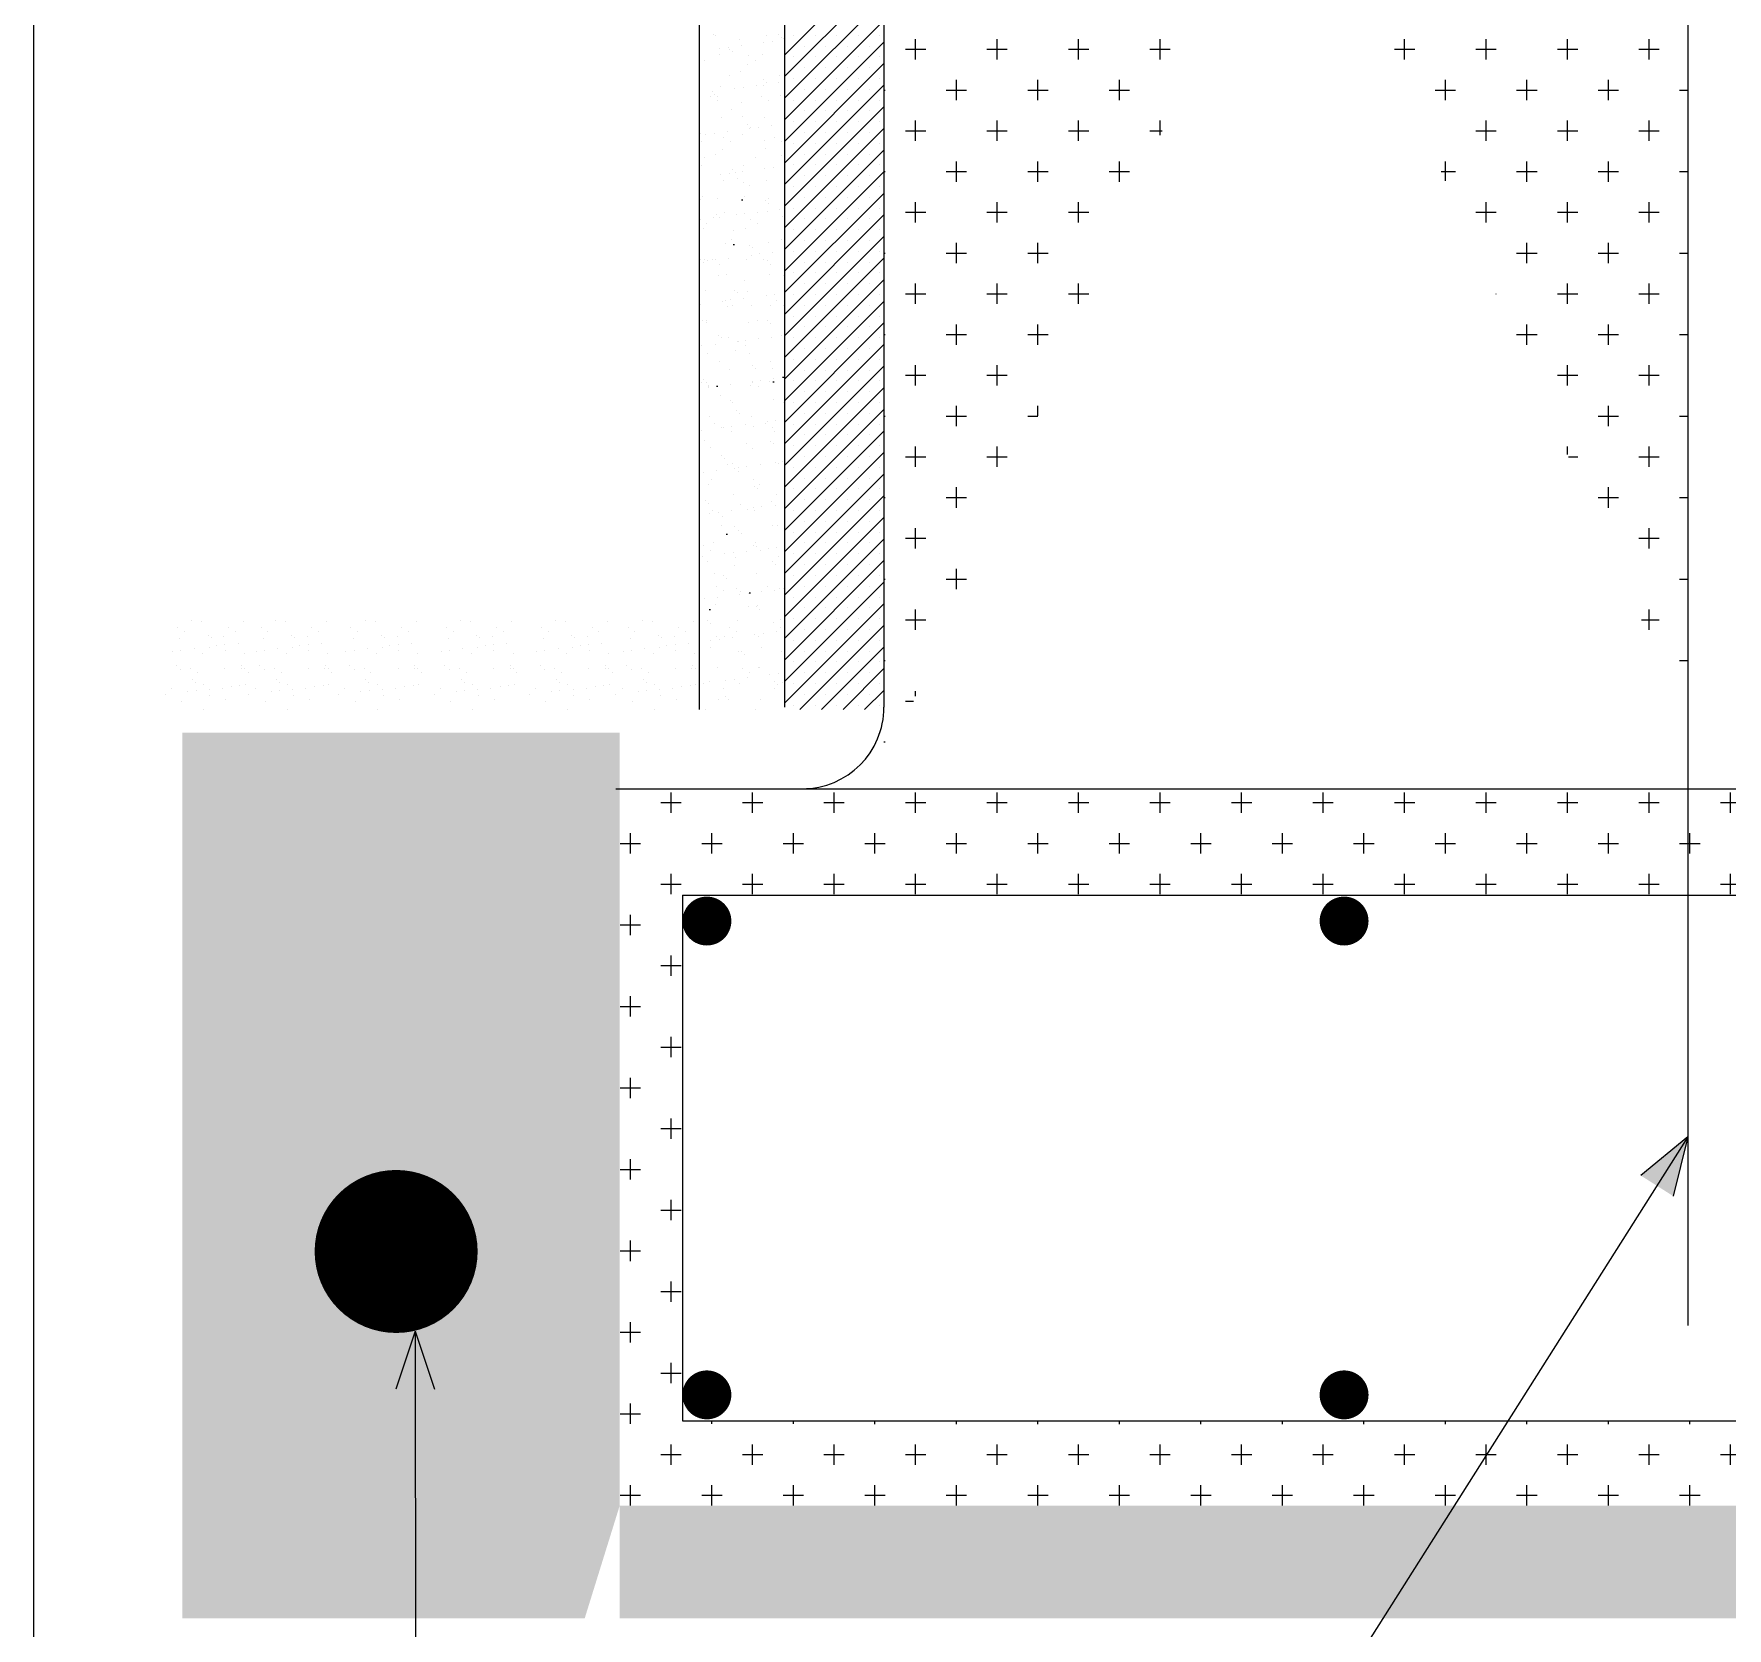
# Model space of a CAD drawing. Header units: millimetres. Extents: x 635 to 12891, y 1434 to 3689.
# Drawn here: x 635.1 to 804.4, y 2298.1 to 2457.5 of the extents above; entities that cross this region are included whole.
import ezdxf

# ---------------------------------------------------------------- set-up
doc = ezdxf.new("R2010")
doc.units = ezdxf.units.MM
doc.linetypes.add('DASHED', pattern=[19.05, 12.7, -6.35])
doc.linetypes.add('SOLID_LINE', pattern=[0])
for name, color, linetype in [('AHAT', 3, 'Continuous'), ('KIRMIM', 1, 'Continuous'), ('MIMARI', 2, 'SOLID_LINE'), ('YAZI', 7, 'Continuous')]:
    doc.layers.add(name, color=color, linetype=linetype)

msp = doc.modelspace()

# ---------------------------------------------------------------- hatches: boundary and pattern name
at = {"layer": 'AHAT', "linetype": 'Continuous'}
h = msp.add_hatch(dxfattribs=at)
h.set_pattern_fill('AR-SAND,_I', color=256, scale=8.148699, style=2)
h.set_pattern_definition([(37.5, (-5772.281, -202.54), (-0.513314, 15.701106), [0, -12.386022, 0, -13.852788, 0, -13.241635]), (7.5, (-5772.281, -202.54), (14.42138, 22.99682), [0, -6.681933, 0, -11.163717, 0, -4.278067]), (327.5, (-5782.304, -202.54), (25.376204, 0.046114), [0, -4.07435, 0, -14.667658, 0, -19.149442]), (317.5, (-5782.304, -202.54), (24.49602, 7.151914), [0, -2.037175, 0, -9.615464, 0, -11.000743])])
edge = h.paths.add_edge_path()
edge.add_line((701.62, 2389.91), (710.15, 2389.91))
edge.add_line((693.27, 2399.66), (693.27, 2389.91))
edge.add_line((693.27, 2399.66), (701.62, 2399.66))
edge.add_line((701.62, 2574.56), (710.15, 2574.56))
edge.add_line((693.27, 2389.91), (701.62, 2389.91))
edge.add_line((701.62, 2574.56), (701.62, 2389.91))
edge.add_line((710.15, 2574.56), (710.15, 2390.14))
at = {"layer": 'KIRMIM', "linetype": 'Continuous'}
h = msp.add_hatch(dxfattribs=at)
h.set_pattern_fill('CROSS,_I', color=256, scale=16.297397, style=2)
h.set_pattern_definition([(0, (-5772.2812, -208.697), (4.0743493, 4.0743493), [2.0371747, -6.111524]), (90, (-5771.2627, -209.7157), (-4.0743493, 4.0743493), [2.0371747, -6.111524])])
edge = h.paths.add_edge_path()
edge.add_line((800.46, 2568.4), (800.46, 2388.52))
edge.add_line((720.09, 2568.4), (720.09, 2383.98))
h = msp.add_hatch(dxfattribs=at)
h.set_pattern_fill('AR-CONC,_I', color=256, scale=1.62974, style=2)
h.set_pattern_definition([(50, (-5772.281, -227.201), (11.689474, -1.022696), [1.222305, -13.445353]), (355, (-5772.281, -227.201), (-2.261286, 12.258774), [0.977844, -10.756282]), (100.4514, (-5771.307, -227.286), (9.428197, 11.23607), [1.0388, -11.426792]), (46.1842, (-5772.281, -223.942), (17.39325, -2.69753), [1.833457, -20.16803]), (96.6356, (-5770.832, -224.166), (15.23257, 15.875586), [1.5582, -17.140185]), (351.1842, (-5772.281, -223.942), (15.232557, 15.8756), [1.466766, -16.134423]), (21, (-5770.6515, -224.756), (9.728031, -6.56164), [1.222305, -13.445353]), (326, (-5770.652, -224.756), (3.965407, 11.818058), [0.977844, -10.756282]), (71.4514, (-5769.841, -225.303), (13.693442, 5.256408), [1.0388, -11.426792]), (37.5, (-5772.2812, -227.201), (0.198174, 5.4253034), [0, -10.625903, 0, -10.919256, 0, -10.7970257]), (7.5, (-5772.281, -227.201), (4.2873488, 6.4278844), [0, -6.225606, 0, -10.381442, 0, -4.115093]), (327.5, (-5775.9156, -227.201), (8.6999163, -0.3675857), [0, -4.074349, 0, -12.71197, 0, -16.867806]), (317.5, (-5777.545, -227.201), (9.504417, 1.631451), [0, -5.296654, 0, -8.442052, 0, -11.978587])])
edge = h.paths.add_edge_path()
edge.add_line((693.67, 2299.04), (649.95, 2299.04))
edge.add_line((649.95, 2299.04), (649.95, 2387.6))
edge.add_line((649.95, 2387.6), (693.67, 2387.6))
edge.add_line((693.67, 2387.6), (693.67, 2310.31))
edge.add_line((690.17, 2299.04), (971.79, 2299.04))
edge.add_line((971.79, 2299.04), (971.79, 2310.31))
edge.add_line((971.79, 2310.31), (693.67, 2310.31))
h = msp.add_hatch(dxfattribs=at)
h.set_pattern_fill('CROSS,_I', color=256, scale=16.297397, style=2)
h.set_pattern_definition([(0, (-5772.2812, -202.54), (4.0743493, 4.0743493), [2.0371747, -6.111524]), (90, (-5771.2627, -203.5586), (-4.0743493, 4.0743493), [2.0371747, -6.111524])])
h.paths.add_polyline_path([(693.27, 2381.99), (972.43, 2381.99), (972.43, 2310.2), (693.27, 2310.2)])
edge = h.paths.add_edge_path()
edge.add_line((699.96, 2371.36), (972.91, 2371.36))
edge.add_line((699.96, 2371.36), (699.96, 2318.78))
edge.add_line((699.96, 2318.78), (972.91, 2318.78))
at = {"layer": 'MIMARI', "linetype": 'Continuous'}
for points in [[(799, 2341.26), (795.75, 2343.32), (800.46, 2347.17)], [(675.15, 2321.96), (671.3, 2321.96), (673.22, 2327.74)]]:
    msp.add_hatch(color=256, dxfattribs=at).paths.add_polyline_path(points)

# ---------------------------------------------------------------- linework, layer by layer
at = {"layer": 'AHAT', "linetype": 'Continuous'}
for p, q in [((800.46, 2527.11), (800.46, 2328.31)), ((699.96, 2371.36), (699.96, 2318.78)), ((699.96, 2371.36), (972.91, 2371.36)), ((699.96, 2318.78), (972.91, 2318.78))]:
    msp.add_line(p, q, dxfattribs=at)
for points, const_width in [([(701.16, 2368.76, 1), (703.61, 2368.76, 1)], 2.44), ([(764.87, 2368.76, 1), (767.32, 2368.76, 1)], 2.44), ([(667.24, 2335.72, 1), (675.39, 2335.72, 1)], 8.15), ([(701.16, 2321.38, -1), (703.61, 2321.38, -1)], 2.44), ([(764.87, 2321.38, -1), (767.32, 2321.38, -1)], 2.44)]:
    msp.add_lwpolyline(points, format="xyb", close=True, dxfattribs=dict(at, const_width=const_width))
at = {"layer": 'KIRMIM', "linetype": 'DASHED', "ltscale": 100}
for p, q in [((701.62, 2565.93), (701.62, 2389.91)), ((710.15, 2565.93), (710.15, 2390.14))]:
    msp.add_line(p, q, dxfattribs=at)
at = {"layer": 'MIMARI', "linetype": 'DASHED', "ltscale": 100}
for p, q in [((720.09, 2565.93), (720.09, 2390.14)), ((693.27, 2381.99), (972.43, 2381.99))]:
    msp.add_line(p, q, dxfattribs=at)
at = {"layer": 'MIMARI', "linetype": 'Continuous'}
for p, q in [((800.46, 2565.93), (800.46, 2394.67)), ((710.15, 2455.36), (720.09, 2465.3)), ((710.15, 2453.2), (720.09, 2463.14)), ((710.15, 2451.04), (720.09, 2460.98)), ((710.15, 2448.88), (720.09, 2458.82)), ((703.07, 2457.43), (703.07, 2457.43)), ((703.29, 2457.36), (703.29, 2457.36)), ((705.6, 2456.87), (705.6, 2456.87)), ((708.06, 2456.62), (708.06, 2456.62)), ((708.37, 2457.36), (708.37, 2457.36)), ((708.91, 2456.73), (708.91, 2456.73)), ((709.59, 2457.37), (709.59, 2457.37)), ((709.89, 2457.1), (709.89, 2457.1)), ((710, 2457.03), (710, 2457.03)), ((710.15, 2446.72), (720.09, 2456.66)), ((711.05, 2457.34), (711.05, 2457.34)), ((713.21, 2457.34), (713.21, 2457.34)), ((715.37, 2457.34), (715.37, 2457.34)), ((717.53, 2457.34), (717.53, 2457.34)), ((719.69, 2457.34), (719.69, 2457.34)), ((703.64, 2455.37), (703.64, 2455.37)), ((703.67, 2456.04), (703.67, 2456.04)), ((704.52, 2456.15), (704.52, 2456.15)), ((704.69, 2455.94), (704.69, 2455.94)), ((704.99, 2455.67), (704.99, 2455.67)), ((705.85, 2456.33), (705.85, 2456.33)), ((706.52, 2455.3), (706.52, 2455.3)), ((707.9, 2455.42), (707.9, 2455.42)), ((711.05, 2455.18), (711.05, 2455.18)), ((712.13, 2456.26), (712.13, 2456.26)), ((713.21, 2455.18), (713.21, 2455.18)), ((714.29, 2456.26), (714.29, 2456.26)), ((715.37, 2455.18), (715.37, 2455.18)), ((716.45, 2456.26), (716.45, 2456.26)), ((717.53, 2455.18), (717.53, 2455.18)), ((718.61, 2456.26), (718.61, 2456.26)), ((719.69, 2455.18), (719.69, 2455.18)), ((702.14, 2454.85), (702.14, 2454.85)), ((704.61, 2453.27), (704.61, 2453.27)), ((705.7, 2453.73), (705.7, 2453.73)), ((706.41, 2454.37), (706.41, 2454.37)), ((707.21, 2454.86), (707.21, 2454.86)), ((709.69, 2453.28), (709.69, 2453.28)), ((710.11, 2453.89), (710.11, 2453.89)), ((710.15, 2444.56), (720.09, 2454.5)), ((712.13, 2454.1), (712.13, 2454.1)), ((714.29, 2454.1), (714.29, 2454.1)), ((716.45, 2454.1), (716.45, 2454.1)), ((718.61, 2454.1), (718.61, 2454.1)), ((701.64, 2451.55), (701.64, 2451.55)), ((702.96, 2451.73), (702.96, 2451.73)), ((703.74, 2452.23), (703.74, 2452.23)), ((705.18, 2452.02), (705.18, 2452.02)), ((706.02, 2452.13), (706.02, 2452.13)), ((707.35, 2452.31), (707.35, 2452.31)), ((708, 2452.28), (708, 2452.28)), ((708.03, 2452.88), (708.03, 2452.88)), ((708.33, 2452.61), (708.33, 2452.61)), ((709.56, 2452.6), (709.56, 2452.6)), ((710.15, 2442.4), (720.09, 2452.34)), ((711.05, 2453.02), (711.05, 2453.02)), ((712.13, 2451.94), (712.13, 2451.94)), ((713.21, 2453.02), (713.21, 2453.02)), ((714.29, 2451.94), (714.29, 2451.94)), ((715.37, 2453.02), (715.37, 2453.02)), ((716.45, 2451.94), (716.45, 2451.94)), ((717.53, 2453.02), (717.53, 2453.02)), ((718.61, 2451.94), (718.61, 2451.94)), ((719.69, 2453.02), (719.69, 2453.02)), ((701.64, 2450.61), (701.64, 2450.61)), ((702.76, 2451.21), (702.76, 2451.21)), ((703.13, 2451.45), (703.13, 2451.45)), ((703.43, 2451.18), (703.43, 2451.18)), ((703.45, 2450.77), (703.45, 2450.77)), ((704.85, 2449.88), (704.85, 2449.88)), ((705.81, 2450.59), (705.81, 2450.59)), ((707.84, 2451.22), (707.84, 2451.22)), ((708.53, 2450.78), (708.53, 2450.78)), ((709.75, 2451.31), (709.75, 2451.31)), ((710.15, 2440.24), (720.09, 2450.17)), ((711.05, 2450.86), (711.05, 2450.86)), ((713.21, 2450.86), (713.21, 2450.86)), ((715.37, 2450.86), (715.37, 2450.86)), ((717.53, 2450.86), (717.53, 2450.86)), ((719.69, 2450.86), (719.69, 2450.86)), ((703.84, 2449.09), (703.84, 2449.09)), ((705.93, 2449.19), (705.93, 2449.19)), ((706.47, 2448.39), (706.47, 2448.39)), ((706.77, 2448.12), (706.77, 2448.12)), ((708.11, 2449.14), (708.11, 2449.14)), ((708.85, 2448.28), (708.85, 2448.28)), ((711.05, 2448.7), (711.05, 2448.7)), ((712.13, 2449.78), (712.13, 2449.78)), ((713.21, 2448.7), (713.21, 2448.7)), ((714.29, 2449.78), (714.29, 2449.78)), ((715.37, 2448.7), (715.37, 2448.7)), ((716.45, 2449.78), (716.45, 2449.78)), ((717.53, 2448.7), (717.53, 2448.7)), ((718.61, 2449.78), (718.61, 2449.78)), ((719.69, 2448.7), (719.69, 2448.7)), ((701.74, 2447.47), (701.74, 2447.47)), ((701.87, 2446.69), (701.87, 2446.69)), ((702.29, 2447.42), (702.29, 2447.42)), ((703.14, 2447.53), (703.14, 2447.53)), ((704.08, 2447.13), (704.08, 2447.13)), ((704.46, 2447.71), (704.46, 2447.71)), ((704.77, 2446.69), (704.77, 2446.69)), ((705.91, 2447.45), (705.91, 2447.45)), ((706.68, 2448), (706.68, 2448)), ((707.53, 2448.11), (707.53, 2448.11)), ((708.19, 2446.82), (708.19, 2446.82)), ((709.16, 2447.14), (709.16, 2447.14)), ((709.84, 2446.7), (709.84, 2446.7)), ((710.15, 2438.08), (720.09, 2448.01)), ((711.05, 2446.54), (711.05, 2446.54)), ((712.13, 2447.62), (712.13, 2447.62)), ((713.21, 2446.54), (713.21, 2446.54)), ((714.29, 2447.62), (714.29, 2447.62)), ((715.37, 2446.54), (715.37, 2446.54)), ((716.45, 2447.62), (716.45, 2447.62)), ((717.53, 2446.54), (717.53, 2446.54)), ((718.61, 2447.62), (718.61, 2447.62)), ((719.69, 2446.54), (719.69, 2446.54)), ((702.17, 2445.1), (702.17, 2445.1)), ((703.29, 2445.39), (703.29, 2445.39)), ((703.94, 2445.95), (703.94, 2445.95)), ((707.24, 2445.11), (707.24, 2445.11)), ((708.21, 2446), (708.21, 2446)), ((709.81, 2445.33), (709.81, 2445.33)), ((710.11, 2445.05), (710.11, 2445.05)), ((710.15, 2435.92), (720.09, 2445.85)), ((712.13, 2445.46), (712.13, 2445.46)), ((714.29, 2445.46), (714.29, 2445.46)), ((716.45, 2445.46), (716.45, 2445.46)), ((718.61, 2445.46), (718.61, 2445.46)), ((701.84, 2444.33), (701.84, 2444.33)), ((703.79, 2443.4), (703.79, 2443.4)), ((704.64, 2443.51), (704.64, 2443.51)), ((704.91, 2443.9), (704.91, 2443.9)), ((705.21, 2443.62), (705.21, 2443.62)), ((705.4, 2443.05), (705.4, 2443.05)), ((705.97, 2443.69), (705.97, 2443.69)), ((706.01, 2444.31), (706.01, 2444.31)), ((708.18, 2443.98), (708.18, 2443.98)), ((709.03, 2444.09), (709.03, 2444.09)), ((710.15, 2433.76), (720.09, 2443.69)), ((711.05, 2444.38), (711.05, 2444.38)), ((712.13, 2443.3), (712.13, 2443.3)), ((713.21, 2444.38), (713.21, 2444.38)), ((714.29, 2443.3), (714.29, 2443.3)), ((715.37, 2444.38), (715.37, 2444.38)), ((716.45, 2443.3), (716.45, 2443.3)), ((717.53, 2444.38), (717.53, 2444.38)), ((718.61, 2443.3), (718.61, 2443.3)), ((719.69, 2444.38), (719.69, 2444.38)), ((704.05, 2442.8), (704.05, 2442.8)), ((706.08, 2442.61), (706.08, 2442.61)), ((706.63, 2442.33), (706.63, 2442.33)), ((708.31, 2442.86), (708.31, 2442.86)), ((710.15, 2431.6), (720.09, 2441.53)), ((711.05, 2442.22), (711.05, 2442.22)), ((713.21, 2442.22), (713.21, 2442.22)), ((715.37, 2442.22), (715.37, 2442.22)), ((717.53, 2442.22), (717.53, 2442.22)), ((719.69, 2442.22), (719.69, 2442.22)), ((701.73, 2440.89), (701.73, 2440.89)), ((701.95, 2441.19), (701.95, 2441.19)), ((703.48, 2441.02), (703.48, 2441.02)), ((704.15, 2439.66), (704.15, 2439.66)), ((706.11, 2441.17), (706.11, 2441.17)), ((707.47, 2439.66), (707.47, 2439.66)), ((708.25, 2440.84), (708.25, 2440.84)), ((708.42, 2439.72), (708.42, 2439.72)), ((708.55, 2440.56), (708.55, 2440.56)), ((708.56, 2441.03), (708.56, 2441.03)), ((709.68, 2439.95), (709.68, 2439.95)), ((711.05, 2440.06), (711.05, 2440.06)), ((712.13, 2441.14), (712.13, 2441.14)), ((713.21, 2440.06), (713.21, 2440.06)), ((714.29, 2441.14), (714.29, 2441.14)), ((715.37, 2440.06), (715.37, 2440.06)), ((716.45, 2441.14), (716.45, 2441.14)), ((717.53, 2440.06), (717.53, 2440.06)), ((718.61, 2441.14), (718.61, 2441.14)), ((719.69, 2440.06), (719.69, 2440.06)), ((701.64, 2438.95), (701.64, 2438.95)), ((701.76, 2438.91), (701.76, 2438.91)), ((702.05, 2438.05), (702.05, 2438.05)), ((702.33, 2438.52), (702.33, 2438.52)), ((703.08, 2439.09), (703.08, 2439.09)), ((703.35, 2439.41), (703.35, 2439.41)), ((703.65, 2439.13), (703.65, 2439.13)), ((705.3, 2439.38), (705.3, 2439.38)), ((706.14, 2439.49), (706.14, 2439.49)), ((706.22, 2438.03), (706.22, 2438.03)), ((706.71, 2438.96), (706.71, 2438.96)), ((707.4, 2438.53), (707.4, 2438.53)), ((709.97, 2439.26), (709.97, 2439.26)), ((710.15, 2429.43), (720.09, 2439.37)), ((712.13, 2438.98), (712.13, 2438.98)), ((714.29, 2438.98), (714.29, 2438.98)), ((716.45, 2438.98), (716.45, 2438.98)), ((718.61, 2438.98), (718.61, 2438.98)), ((704.25, 2436.52), (704.25, 2436.52)), ((704.8, 2436.94), (704.8, 2436.94)), ((705.07, 2437.83), (705.07, 2437.83)), ((706.69, 2436.35), (706.69, 2436.35)), ((708.52, 2436.58), (708.52, 2436.58)), ((709.87, 2436.95), (709.87, 2436.95)), ((710.15, 2427.27), (720.09, 2437.21)), ((711.05, 2437.9), (711.05, 2437.9)), ((712.13, 2436.82), (712.13, 2436.82)), ((713.21, 2437.9), (713.21, 2437.9)), ((714.29, 2436.82), (714.29, 2436.82)), ((715.37, 2437.9), (715.37, 2437.9)), ((716.45, 2436.82), (716.45, 2436.82)), ((717.53, 2437.9), (717.53, 2437.9)), ((718.61, 2436.82), (718.61, 2436.82)), ((719.69, 2437.9), (719.69, 2437.9)), ((701.79, 2434.92), (701.79, 2434.92)), ((702.09, 2434.64), (702.09, 2434.64)), ((702.15, 2434.91), (702.15, 2434.91)), ((702.41, 2434.78), (702.41, 2434.78)), ((702.95, 2434.87), (702.95, 2434.87)), ((703.26, 2434.89), (703.26, 2434.89)), ((704.59, 2435.06), (704.59, 2435.06)), ((706.32, 2434.89), (706.32, 2434.89)), ((706.8, 2435.36), (706.8, 2435.36)), ((706.99, 2436.07), (706.99, 2436.07)), ((707.65, 2435.47), (707.65, 2435.47)), ((708.03, 2434.88), (708.03, 2434.88)), ((708.41, 2434.77), (708.41, 2434.77)), ((708.97, 2435.64), (708.97, 2435.64)), ((710.15, 2425.11), (720.09, 2435.05)), ((711.05, 2435.74), (711.05, 2435.74)), ((712.13, 2434.66), (712.13, 2434.66)), ((713.21, 2435.74), (713.21, 2435.74)), ((714.29, 2434.66), (714.29, 2434.66)), ((715.37, 2435.74), (715.37, 2435.74)), ((716.45, 2434.66), (716.45, 2434.66)), ((717.53, 2435.74), (717.53, 2435.74)), ((718.61, 2434.66), (718.61, 2434.66)), ((719.69, 2435.74), (719.69, 2435.74)), ((703.51, 2433.34), (703.51, 2433.34)), ((703.64, 2434.44), (703.64, 2434.44)), ((704.35, 2433.38), (704.35, 2433.38)), ((708.62, 2433.44), (708.62, 2433.44)), ((708.72, 2434.45), (708.72, 2434.45)), ((710.03, 2433.29), (710.03, 2433.29)), ((710.15, 2422.95), (720.09, 2432.89)), ((711.05, 2433.57), (711.05, 2433.57)), ((713.21, 2433.57), (713.21, 2433.57)), ((715.37, 2433.57), (715.37, 2433.57)), ((717.53, 2433.57), (717.53, 2433.57)), ((719.69, 2433.57), (719.69, 2433.57)), ((702.25, 2431.77), (702.25, 2431.77)), ((705.13, 2431.86), (705.13, 2431.86)), ((705.43, 2431.58), (705.43, 2431.58)), ((706.12, 2432.86), (706.12, 2432.86)), ((706.42, 2431.75), (706.42, 2431.75)), ((708.3, 2431.33), (708.3, 2431.33)), ((709.15, 2431.45), (709.15, 2431.45)), ((711.05, 2431.41), (711.05, 2431.41)), ((712.13, 2432.49), (712.13, 2432.49)), ((713.21, 2431.41), (713.21, 2431.41)), ((714.29, 2432.49), (714.29, 2432.49)), ((715.37, 2431.41), (715.37, 2431.41)), ((716.45, 2432.49), (716.45, 2432.49)), ((717.53, 2431.41), (717.53, 2431.41)), ((718.61, 2432.49), (718.61, 2432.49)), ((719.69, 2431.41), (719.69, 2431.41)), ((701.7, 2430.46), (701.7, 2430.46)), ((703.91, 2430.76), (703.91, 2430.76)), ((704.27, 2430.79), (704.27, 2430.79)), ((704.46, 2430.24), (704.46, 2430.24)), ((704.76, 2430.87), (704.76, 2430.87)), ((704.96, 2430.36), (704.96, 2430.36)), ((706.09, 2431.04), (706.09, 2431.04)), ((706.85, 2430.28), (706.85, 2430.28)), ((708.72, 2430.3), (708.72, 2430.3)), ((709.35, 2430.8), (709.35, 2430.8)), ((710.03, 2430.36), (710.03, 2430.36)), ((710.15, 2420.79), (720.09, 2430.73)), ((712.13, 2430.33), (712.13, 2430.33)), ((714.29, 2430.33), (714.29, 2430.33)), ((716.45, 2430.33), (716.45, 2430.33)), ((718.61, 2430.33), (718.61, 2430.33)), ((701.95, 2428.85), (701.95, 2428.85)), ((702.36, 2428.77), (702.36, 2428.77)), ((702.36, 2428.63), (702.36, 2428.63)), ((706.53, 2428.61), (706.53, 2428.61)), ((707.43, 2428.78), (707.43, 2428.78)), ((708.47, 2428.8), (708.47, 2428.8)), ((708.78, 2428.52), (708.78, 2428.52)), ((710.15, 2418.63), (720.09, 2428.57)), ((711.05, 2429.25), (711.05, 2429.25)), ((712.13, 2428.17), (712.13, 2428.17)), ((713.21, 2429.25), (713.21, 2429.25)), ((714.29, 2428.17), (714.29, 2428.17)), ((715.37, 2429.25), (715.37, 2429.25)), ((716.45, 2428.17), (716.45, 2428.17)), ((717.53, 2429.25), (717.53, 2429.25)), ((718.61, 2428.17), (718.61, 2428.17)), ((719.69, 2429.25), (719.69, 2429.25)), ((701.88, 2426.27), (701.88, 2426.27)), ((703.2, 2426.44), (703.2, 2426.44)), ((703.58, 2427.36), (703.58, 2427.36)), ((703.88, 2427.09), (703.88, 2427.09)), ((704.56, 2427.1), (704.56, 2427.1)), ((705.42, 2426.73), (705.42, 2426.73)), ((705.59, 2426.71), (705.59, 2426.71)), ((706.27, 2426.85), (706.27, 2426.85)), ((706.27, 2426.27), (706.27, 2426.27)), ((707.59, 2427.02), (707.59, 2427.02)), ((708.83, 2427.16), (708.83, 2427.16)), ((709.8, 2427.31), (709.8, 2427.31)), ((710.15, 2416.47), (720.09, 2426.41)), ((711.05, 2427.09), (711.05, 2427.09)), ((713.21, 2427.09), (713.21, 2427.09)), ((715.37, 2427.09), (715.37, 2427.09)), ((717.53, 2427.09), (717.53, 2427.09)), ((719.69, 2427.09), (719.69, 2427.09)), ((702.46, 2425.49), (702.46, 2425.49)), ((703.67, 2424.69), (703.67, 2424.69)), ((705.29, 2425.79), (705.29, 2425.79)), ((706.63, 2425.47), (706.63, 2425.47)), ((708.75, 2424.7), (708.75, 2424.7)), ((711.05, 2424.93), (711.05, 2424.93)), ((712.13, 2426.01), (712.13, 2426.01)), ((713.21, 2424.93), (713.21, 2424.93)), ((714.29, 2426.01), (714.29, 2426.01)), ((715.37, 2424.93), (715.37, 2424.93)), ((716.45, 2426.01), (716.45, 2426.01)), ((717.53, 2424.93), (717.53, 2424.93)), ((718.61, 2426.01), (718.61, 2426.01)), ((719.69, 2424.93), (719.69, 2424.93)), ((702.02, 2422.87), (702.02, 2422.87)), ((704.66, 2423.96), (704.66, 2423.96)), ((706.92, 2424.3), (706.92, 2424.3)), ((707.22, 2424.03), (707.22, 2424.03)), ((707.77, 2422.82), (707.77, 2422.82)), ((708.63, 2422.73), (708.63, 2422.73)), ((708.93, 2424.02), (708.93, 2424.02)), ((709.09, 2423), (709.09, 2423)), ((710.15, 2414.31), (720.09, 2424.25)), ((711.05, 2422.77), (711.05, 2422.77)), ((712.13, 2423.85), (712.13, 2423.85)), ((713.21, 2422.77), (713.21, 2422.77)), ((714.29, 2423.85), (714.29, 2423.85)), ((715.37, 2422.77), (715.37, 2422.77)), ((716.45, 2423.85), (716.45, 2423.85)), ((717.53, 2422.77), (717.53, 2422.77)), ((718.61, 2423.85), (718.61, 2423.85)), ((719.69, 2422.77), (719.69, 2422.77)), ((701.83, 2422.62), (701.83, 2422.62)), ((702.32, 2422.6), (702.32, 2422.6)), ((702.52, 2422.18), (702.52, 2422.18)), ((702.53, 2422.13), (702.53, 2422.13)), ((702.56, 2422.35), (702.56, 2422.35)), ((703.38, 2422.25), (703.38, 2422.25)), ((703.73, 2421.3), (703.73, 2421.3)), ((704.71, 2422.42), (704.71, 2422.42)), ((706.73, 2422.33), (706.73, 2422.33)), ((706.9, 2422.63), (706.9, 2422.63)), ((706.92, 2422.71), (706.92, 2422.71)), ((707.59, 2422.19), (707.59, 2422.19)), ((710.15, 2412.15), (720.09, 2422.09)), ((712.13, 2421.69), (712.13, 2421.69)), ((714.29, 2421.69), (714.29, 2421.69)), ((716.45, 2421.69), (716.45, 2421.69)), ((718.61, 2421.69), (718.61, 2421.69)), ((704.77, 2420.82), (704.77, 2420.82)), ((704.99, 2420.61), (704.99, 2420.61)), ((705.36, 2419.81), (705.36, 2419.81)), ((705.66, 2419.54), (705.66, 2419.54)), ((709.03, 2420.88), (709.03, 2420.88)), ((710.06, 2420.62), (710.06, 2420.62)), ((710.15, 2409.99), (720.09, 2419.92)), ((711.05, 2420.61), (711.05, 2420.61)), ((712.13, 2419.53), (712.13, 2419.53)), ((713.21, 2420.61), (713.21, 2420.61)), ((714.29, 2419.53), (714.29, 2419.53)), ((715.37, 2420.61), (715.37, 2420.61)), ((716.45, 2419.53), (716.45, 2419.53)), ((717.53, 2420.61), (717.53, 2420.61)), ((718.61, 2419.53), (718.61, 2419.53)), ((719.69, 2420.61), (719.69, 2420.61)), ((701.82, 2417.82), (701.82, 2417.82)), ((702.66, 2419.21), (702.66, 2419.21)), ((703.14, 2418.54), (703.14, 2418.54)), ((703.83, 2418.1), (703.83, 2418.1)), ((704.04, 2418.11), (704.04, 2418.11)), ((704.87, 2417.68), (704.87, 2417.68)), ((704.88, 2418.22), (704.88, 2418.22)), ((706.21, 2418.4), (706.21, 2418.4)), ((706.83, 2419.19), (706.83, 2419.19)), ((707.08, 2418.24), (707.08, 2418.24)), ((708.22, 2418.55), (708.22, 2418.55)), ((708.42, 2418.69), (708.42, 2418.69)), ((708.91, 2418.11), (708.91, 2418.11)), ((709.13, 2417.74), (709.13, 2417.74)), ((709.27, 2418.8), (709.27, 2418.8)), ((710.15, 2407.83), (720.09, 2417.76)), ((711.05, 2418.45), (711.05, 2418.45)), ((713.21, 2418.45), (713.21, 2418.45)), ((715.37, 2418.45), (715.37, 2418.45)), ((717.53, 2418.45), (717.53, 2418.45)), ((719.69, 2418.45), (719.69, 2418.45)), ((702.18, 2416.81), (702.18, 2416.81)), ((702.77, 2416.07), (702.77, 2416.07)), ((706.31, 2416.53), (706.31, 2416.53)), ((706.94, 2416.05), (706.94, 2416.05)), ((708.7, 2416.75), (708.7, 2416.75)), ((709, 2416.48), (709, 2416.48)), ((711.05, 2416.29), (711.05, 2416.29)), ((712.13, 2417.37), (712.13, 2417.37)), ((713.21, 2416.29), (713.21, 2416.29)), ((714.29, 2417.37), (714.29, 2417.37)), ((715.37, 2416.29), (715.37, 2416.29)), ((716.45, 2417.37), (716.45, 2417.37)), ((717.53, 2416.29), (717.53, 2416.29)), ((718.61, 2417.37), (718.61, 2417.37)), ((719.69, 2416.29), (719.69, 2416.29)), ((703.8, 2415.32), (703.8, 2415.32)), ((704.1, 2415.05), (704.1, 2415.05)), ((704.46, 2414.46), (704.46, 2414.46)), ((704.97, 2414.54), (704.97, 2414.54)), ((707.71, 2414.38), (707.71, 2414.38)), ((709.24, 2414.6), (709.24, 2414.6)), ((709.54, 2414.47), (709.54, 2414.47)), ((709.93, 2414.67), (709.93, 2414.67)), ((710.15, 2405.67), (720.09, 2415.6)), ((712.13, 2415.21), (712.13, 2415.21)), ((714.29, 2415.21), (714.29, 2415.21)), ((716.45, 2415.21), (716.45, 2415.21)), ((718.61, 2415.21), (718.61, 2415.21)), ((702, 2413.63), (702, 2413.63)), ((702.87, 2412.93), (702.87, 2412.93)), ((703.32, 2413.8), (703.32, 2413.8)), ((705.15, 2414.02), (705.15, 2414.02)), ((705.52, 2413.75), (705.52, 2413.75)), ((705.54, 2414.09), (705.54, 2414.09)), ((706.39, 2414.2), (706.39, 2414.2)), ((707.04, 2412.91), (707.04, 2412.91)), ((710.15, 2403.51), (720.09, 2413.44)), ((711.05, 2414.13), (711.05, 2414.13)), ((712.13, 2413.05), (712.13, 2413.05)), ((713.21, 2414.13), (713.21, 2414.13)), ((714.29, 2413.05), (714.29, 2413.05)), ((715.37, 2414.13), (715.37, 2414.13)), ((716.45, 2413.05), (716.45, 2413.05)), ((717.53, 2414.13), (717.53, 2414.13)), ((718.61, 2413.05), (718.61, 2413.05)), ((719.69, 2414.13), (719.69, 2414.13)), ((702.55, 2412.44), (702.55, 2412.44)), ((705.07, 2411.4), (705.07, 2411.4)), ((707.14, 2412.26), (707.14, 2412.26)), ((707.44, 2411.99), (707.44, 2411.99)), ((707.62, 2412.45), (707.62, 2412.45)), ((709.34, 2411.46), (709.34, 2411.46)), ((710.15, 2401.35), (720.09, 2411.28)), ((711.05, 2411.97), (711.05, 2411.97)), ((712.13, 2410.89), (712.13, 2410.89)), ((713.21, 2411.97), (713.21, 2411.97)), ((714.29, 2410.89), (714.29, 2410.89)), ((715.37, 2411.97), (715.37, 2411.97)), ((716.45, 2410.89), (716.45, 2410.89)), ((717.53, 2411.97), (717.53, 2411.97)), ((718.61, 2410.89), (718.61, 2410.89)), ((719.69, 2411.97), (719.69, 2411.97)), ((702.24, 2410.83), (702.24, 2410.83)), ((702.54, 2410.56), (702.54, 2410.56)), ((702.65, 2409.49), (702.65, 2409.49)), ((702.97, 2409.79), (702.97, 2409.79)), ((703.5, 2409.6), (703.5, 2409.6)), ((703.96, 2409.26), (703.96, 2409.26)), ((704.83, 2409.78), (704.83, 2409.78)), ((705.78, 2410.38), (705.78, 2410.38)), ((706.46, 2409.94), (706.46, 2409.94)), ((707.04, 2410.07), (707.04, 2410.07)), ((707.14, 2409.77), (707.14, 2409.77)), ((707.89, 2410.18), (707.89, 2410.18)), ((708.86, 2410.69), (708.86, 2410.69)), ((709.21, 2410.36), (709.21, 2410.36)), ((711.05, 2409.81), (711.05, 2409.81)), ((713.21, 2409.81), (713.21, 2409.81)), ((715.37, 2409.81), (715.37, 2409.81)), ((717.53, 2409.81), (717.53, 2409.81)), ((719.69, 2409.81), (719.69, 2409.81)), ((703.86, 2408.36), (703.86, 2408.36)), ((705.18, 2408.26), (705.18, 2408.26)), ((705.58, 2407.77), (705.58, 2407.77)), ((705.88, 2407.49), (705.88, 2407.49)), ((708.94, 2408.36), (708.94, 2408.36)), ((709.44, 2408.32), (709.44, 2408.32)), ((710.15, 2399.18), (720.09, 2409.12)), ((711.05, 2407.65), (711.05, 2407.65)), ((712.13, 2408.73), (712.13, 2408.73)), ((713.21, 2407.65), (713.21, 2407.65)), ((714.29, 2408.73), (714.29, 2408.73)), ((715.37, 2407.65), (715.37, 2407.65)), ((716.45, 2408.73), (716.45, 2408.73)), ((717.53, 2407.65), (717.53, 2407.65)), ((718.61, 2408.73), (718.61, 2408.73)), ((719.69, 2407.65), (719.69, 2407.65)), ((702.02, 2406.29), (702.02, 2406.29)), ((702.7, 2405.85), (702.7, 2405.85)), ((703.07, 2406.65), (703.07, 2406.65)), ((707.09, 2406.3), (707.09, 2406.3)), ((707.24, 2406.63), (707.24, 2406.63)), ((707.3, 2406.19), (707.3, 2406.19)), ((707.78, 2405.86), (707.78, 2405.86)), ((708.54, 2406.05), (708.54, 2406.05)), ((709.39, 2406.16), (709.39, 2406.16)), ((710.15, 2397.02), (720.09, 2406.96)), ((712.13, 2406.57), (712.13, 2406.57)), ((714.29, 2406.57), (714.29, 2406.57)), ((716.45, 2406.57), (716.45, 2406.57)), ((718.61, 2406.57), (718.61, 2406.57)), ((701.94, 2405.18), (701.94, 2405.18)), ((702.4, 2404.76), (702.4, 2404.76)), ((704.16, 2405.47), (704.16, 2405.47)), ((705, 2405.58), (705, 2405.58)), ((705.18, 2404.27), (705.18, 2404.27)), ((705.28, 2405.12), (705.28, 2405.12)), ((706.33, 2405.76), (706.33, 2405.76)), ((708.92, 2404.71), (708.92, 2404.71)), ((709.22, 2404.43), (709.22, 2404.43)), ((709.54, 2405.18), (709.54, 2405.18)), ((710.15, 2394.86), (720.09, 2404.8)), ((711.05, 2405.49), (711.05, 2405.49)), ((712.13, 2404.4), (712.13, 2404.4)), ((713.21, 2405.49), (713.21, 2405.49)), ((714.29, 2404.4), (714.29, 2404.4)), ((715.37, 2405.49), (715.37, 2405.49)), ((716.45, 2404.4), (716.45, 2404.4)), ((717.53, 2405.49), (717.53, 2405.49)), ((718.61, 2404.4), (718.61, 2404.4)), ((719.69, 2405.49), (719.69, 2405.49)), ((703.18, 2403.51), (703.18, 2403.51)), ((704.02, 2403.28), (704.02, 2403.28)), ((704.32, 2403), (704.32, 2403)), ((707.35, 2403.49), (707.35, 2403.49)), ((710.15, 2392.7), (720.09, 2402.64)), ((711.05, 2403.32), (711.05, 2403.32)), ((713.21, 2403.32), (713.21, 2403.32)), ((715.37, 2403.32), (715.37, 2403.32)), ((717.53, 2403.32), (717.53, 2403.32)), ((719.69, 2403.32), (719.69, 2403.32)), ((702.12, 2400.98), (702.12, 2400.98)), ((703.33, 2402.21), (703.33, 2402.21)), ((703.45, 2401.16), (703.45, 2401.16)), ((704.02, 2401.77), (704.02, 2401.77)), ((705.38, 2401.98), (705.38, 2401.98)), ((705.66, 2401.45), (705.66, 2401.45)), ((705.74, 2401.7), (705.74, 2401.7)), ((706.51, 2401.56), (706.51, 2401.56)), ((707.83, 2401.73), (707.83, 2401.73)), ((708.41, 2402.22), (708.41, 2402.22)), ((709.1, 2401.78), (709.1, 2401.78)), ((709.65, 2402.04), (709.65, 2402.04)), ((710.05, 2402.03), (710.05, 2402.03)), ((711.05, 2401.16), (711.05, 2401.16)), ((712.13, 2402.24), (712.13, 2402.24)), ((713.21, 2401.16), (713.21, 2401.16)), ((714.29, 2402.24), (714.29, 2402.24)), ((715.37, 2401.16), (715.37, 2401.16)), ((716.45, 2402.24), (716.45, 2402.24)), ((717.53, 2401.16), (717.53, 2401.16)), ((718.61, 2402.24), (718.61, 2402.24)), ((719.69, 2401.16), (719.69, 2401.16)), ((703.28, 2400.37), (703.28, 2400.37)), ((706.5, 2400.19), (706.5, 2400.19)), ((707.36, 2400.22), (707.36, 2400.22)), ((707.45, 2400.35), (707.45, 2400.35)), ((707.66, 2399.94), (707.66, 2399.94)), ((710.15, 2390.54), (720.09, 2400.48)), ((712.13, 2400.08), (712.13, 2400.08)), ((714.29, 2400.08), (714.29, 2400.08)), ((716.45, 2400.08), (716.45, 2400.08)), ((718.61, 2400.08), (718.61, 2400.08)), ((649.45, 2398.11), (649.45, 2398.11)), ((650.14, 2397.67), (650.14, 2397.67)), ((650.89, 2398.84), (650.89, 2398.84)), ((651.87, 2398.7), (651.87, 2398.7)), ((652.52, 2397.36), (652.52, 2397.36)), ((654.53, 2398.12), (654.53, 2398.12)), ((655.22, 2397.68), (655.22, 2397.68)), ((656.04, 2398.68), (656.04, 2398.68)), ((657.81, 2398.11), (657.81, 2398.11)), ((658.49, 2397.67), (658.49, 2397.67)), ((659.25, 2398.84), (659.25, 2398.84)), ((660.22, 2398.7), (660.22, 2398.7)), ((660.87, 2397.36), (660.87, 2397.36)), ((662.88, 2398.12), (662.88, 2398.12)), ((663.57, 2397.68), (663.57, 2397.68)), ((664.39, 2398.68), (664.39, 2398.68)), ((666.79, 2398.11), (666.79, 2398.11)), ((667.48, 2397.67), (667.48, 2397.67)), ((668.24, 2398.84), (668.24, 2398.84)), ((669.21, 2398.7), (669.21, 2398.7)), ((669.86, 2397.36), (669.86, 2397.36)), ((671.87, 2398.12), (671.87, 2398.12)), ((672.56, 2397.68), (672.56, 2397.68)), ((673.38, 2398.68), (673.38, 2398.68)), ((676.31, 2398.11), (676.31, 2398.11)), ((677, 2397.67), (677, 2397.67)), ((677.75, 2398.84), (677.75, 2398.84)), ((678.72, 2398.7), (678.72, 2398.7)), ((679.37, 2397.36), (679.37, 2397.36)), ((681.39, 2398.12), (681.39, 2398.12)), ((682.07, 2397.68), (682.07, 2397.68)), ((682.89, 2398.68), (682.89, 2398.68)), ((685.83, 2398.11), (685.83, 2398.11)), ((686.52, 2397.67), (686.52, 2397.67)), ((687.27, 2398.84), (687.27, 2398.84)), ((688.24, 2398.7), (688.24, 2398.7)), ((688.89, 2397.36), (688.89, 2397.36)), ((690.9, 2398.12), (690.9, 2398.12)), ((691.59, 2397.68), (691.59, 2397.68)), ((692.41, 2398.68), (692.41, 2398.68)), ((694.5, 2398.11), (694.5, 2398.11)), ((695.19, 2397.67), (695.19, 2397.67)), ((695.94, 2398.84), (695.94, 2398.84)), ((696.91, 2398.7), (696.91, 2398.7)), ((697.56, 2397.36), (697.56, 2397.36)), ((699.57, 2398.12), (699.57, 2398.12)), ((700.26, 2397.68), (700.26, 2397.68)), ((701.08, 2398.68), (701.08, 2398.68)), ((702.46, 2398.79), (702.46, 2398.79)), ((702.76, 2398.51), (702.76, 2398.51)), ((704.65, 2398.13), (704.65, 2398.13)), ((705.34, 2397.69), (705.34, 2397.69)), ((705.48, 2398.84), (705.48, 2398.84)), ((707.16, 2397.43), (707.16, 2397.43)), ((708.01, 2397.54), (708.01, 2397.54)), ((709.08, 2398.64), (709.08, 2398.64)), ((709.34, 2397.71), (709.34, 2397.71)), ((709.73, 2398.14), (709.73, 2398.14)), ((709.75, 2398.9), (709.75, 2398.9)), ((711.05, 2399), (711.05, 2399)), ((711.68, 2389.91), (720.09, 2398.32)), ((712.13, 2397.92), (712.13, 2397.92)), ((713.21, 2399), (713.21, 2399)), ((714.29, 2397.92), (714.29, 2397.92)), ((715.37, 2399), (715.37, 2399)), ((716.45, 2397.92), (716.45, 2397.92)), ((717.53, 2399), (717.53, 2399)), ((718.61, 2397.92), (718.61, 2397.92)), ((719.69, 2399), (719.69, 2399)), ((648.95, 2395.69), (648.95, 2395.69)), ((649.67, 2397.02), (649.67, 2397.02)), ((649.8, 2395.81), (649.8, 2395.81)), ((651.13, 2395.98), (651.13, 2395.98)), ((652.61, 2396.09), (652.61, 2396.09)), ((652.82, 2397.08), (652.82, 2397.08)), ((653.34, 2396.27), (653.34, 2396.27)), ((654.07, 2397.18), (654.07, 2397.18)), ((654.19, 2396.38), (654.19, 2396.38)), ((654.23, 2395.78), (654.23, 2395.78)), ((655.51, 2396.56), (655.51, 2396.56)), ((657.31, 2395.69), (657.31, 2395.69)), ((658.02, 2397.02), (658.02, 2397.02)), ((658.16, 2395.81), (658.16, 2395.81)), ((659.48, 2395.98), (659.48, 2395.98)), ((660.97, 2396.09), (660.97, 2396.09)), ((661.17, 2397.08), (661.17, 2397.08)), ((661.69, 2396.27), (661.69, 2396.27)), ((662.42, 2397.18), (662.42, 2397.18)), ((662.54, 2396.38), (662.54, 2396.38)), ((662.59, 2395.78), (662.59, 2395.78)), ((663.87, 2396.56), (663.87, 2396.56)), ((666.3, 2395.69), (666.3, 2395.69)), ((667.01, 2397.02), (667.01, 2397.02)), ((667.14, 2395.81), (667.14, 2395.81)), ((668.47, 2395.98), (668.47, 2395.98)), ((669.96, 2396.09), (669.96, 2396.09)), ((670.16, 2397.08), (670.16, 2397.08)), ((670.68, 2396.27), (670.68, 2396.27)), ((671.41, 2397.18), (671.41, 2397.18)), ((671.53, 2396.38), (671.53, 2396.38)), ((671.58, 2395.78), (671.58, 2395.78)), ((672.86, 2396.56), (672.86, 2396.56)), ((675.81, 2395.69), (675.81, 2395.69)), ((676.53, 2397.02), (676.53, 2397.02)), ((676.66, 2395.81), (676.66, 2395.81)), ((677.99, 2395.98), (677.99, 2395.98)), ((679.47, 2396.09), (679.47, 2396.09)), ((679.68, 2397.08), (679.68, 2397.08)), ((680.2, 2396.27), (680.2, 2396.27)), ((680.93, 2397.18), (680.93, 2397.18)), ((681.05, 2396.38), (681.05, 2396.38)), ((681.09, 2395.78), (681.09, 2395.78)), ((682.37, 2396.56), (682.37, 2396.56)), ((685.33, 2395.69), (685.33, 2395.69)), ((686.04, 2397.02), (686.04, 2397.02)), ((686.18, 2395.81), (686.18, 2395.81)), ((687.5, 2395.98), (687.5, 2395.98)), ((688.99, 2396.09), (688.99, 2396.09)), ((689.19, 2397.08), (689.19, 2397.08)), ((689.72, 2396.27), (689.72, 2396.27)), ((690.45, 2397.18), (690.45, 2397.18)), ((690.57, 2396.38), (690.57, 2396.38)), ((690.61, 2395.78), (690.61, 2395.78)), ((691.89, 2396.56), (691.89, 2396.56)), ((694, 2395.69), (694, 2395.69)), ((694.71, 2397.02), (694.71, 2397.02)), ((694.85, 2395.81), (694.85, 2395.81)), ((696.17, 2395.98), (696.17, 2395.98)), ((697.66, 2396.09), (697.66, 2396.09)), ((697.86, 2397.08), (697.86, 2397.08)), ((698.39, 2396.27), (698.39, 2396.27)), ((699.12, 2397.18), (699.12, 2397.18)), ((699.24, 2396.38), (699.24, 2396.38)), ((699.28, 2395.78), (699.28, 2395.78)), ((700.56, 2396.56), (700.56, 2396.56)), ((702.74, 2396.1), (702.74, 2396.1)), ((702.77, 2396.85), (702.77, 2396.85)), ((703.38, 2397.23), (703.38, 2397.23)), ((703.62, 2396.96), (703.62, 2396.96)), ((704.18, 2397.21), (704.18, 2397.21)), ((704.95, 2397.13), (704.95, 2397.13)), ((705.59, 2395.7), (705.59, 2395.7)), ((705.8, 2395.73), (705.8, 2395.73)), ((707.55, 2397.21), (707.55, 2397.21)), ((707.81, 2396.11), (707.81, 2396.11)), ((709.85, 2395.76), (709.85, 2395.76)), ((711.05, 2396.84), (711.05, 2396.84)), ((712.13, 2395.76), (712.13, 2395.76)), ((713.21, 2396.84), (713.21, 2396.84)), ((713.84, 2389.91), (720.09, 2396.16)), ((714.29, 2395.76), (714.29, 2395.76)), ((715.37, 2396.84), (715.37, 2396.84)), ((716.45, 2395.76), (716.45, 2395.76)), ((717.53, 2396.84), (717.53, 2396.84)), ((718.61, 2395.76), (718.61, 2395.76)), ((719.69, 2396.84), (719.69, 2396.84)), ((649.33, 2394.35), (649.33, 2394.35)), ((650.77, 2394.03), (650.77, 2394.03)), ((651.97, 2395.56), (651.97, 2395.56)), ((654.17, 2394.04), (654.17, 2394.04)), ((655.84, 2394.04), (655.84, 2394.04)), ((655.86, 2394.3), (655.86, 2394.3)), ((656.14, 2395.54), (656.14, 2395.54)), ((656.16, 2394.02), (656.16, 2394.02)), ((657.69, 2394.35), (657.69, 2394.35)), ((659.12, 2394.03), (659.12, 2394.03)), ((660.32, 2395.56), (660.32, 2395.56)), ((662.53, 2394.04), (662.53, 2394.04)), ((664.2, 2394.04), (664.2, 2394.04)), ((664.21, 2394.3), (664.21, 2394.3)), ((664.49, 2395.54), (664.49, 2395.54)), ((664.51, 2394.02), (664.51, 2394.02)), ((666.68, 2394.35), (666.68, 2394.35)), ((668.11, 2394.03), (668.11, 2394.03)), ((669.31, 2395.56), (669.31, 2395.56)), ((671.51, 2394.04), (671.51, 2394.04)), ((673.19, 2394.04), (673.19, 2394.04)), ((673.2, 2394.3), (673.2, 2394.3)), ((673.48, 2395.54), (673.48, 2395.54)), ((673.5, 2394.02), (673.5, 2394.02)), ((676.19, 2394.35), (676.19, 2394.35)), ((677.63, 2394.03), (677.63, 2394.03)), ((678.83, 2395.56), (678.83, 2395.56)), ((681.03, 2394.04), (681.03, 2394.04)), ((682.7, 2394.04), (682.7, 2394.04)), ((682.72, 2394.3), (682.72, 2394.3)), ((683, 2395.54), (683, 2395.54)), ((683.02, 2394.02), (683.02, 2394.02)), ((685.71, 2394.35), (685.71, 2394.35)), ((687.14, 2394.03), (687.14, 2394.03)), ((688.34, 2395.56), (688.34, 2395.56)), ((690.55, 2394.04), (690.55, 2394.04)), ((692.22, 2394.04), (692.22, 2394.04)), ((692.23, 2394.3), (692.23, 2394.3)), ((692.51, 2395.54), (692.51, 2395.54)), ((692.53, 2394.02), (692.53, 2394.02)), ((694.38, 2394.35), (694.38, 2394.35)), ((695.82, 2394.03), (695.82, 2394.03)), ((697.02, 2395.56), (697.02, 2395.56)), ((699.22, 2394.04), (699.22, 2394.04)), ((700.89, 2394.04), (700.89, 2394.04)), ((700.9, 2394.3), (700.9, 2394.3)), ((701.18, 2395.54), (701.18, 2395.54)), ((701.2, 2394.02), (701.2, 2394.02)), ((703.49, 2394.09), (703.49, 2394.09)), ((705.97, 2394.05), (705.97, 2394.05)), ((706.1, 2395.45), (706.1, 2395.45)), ((707.52, 2394.15), (707.52, 2394.15)), ((707.65, 2394.07), (707.65, 2394.07)), ((711.05, 2394.68), (711.05, 2394.68)), ((713.21, 2394.68), (713.21, 2394.68)), ((715.37, 2394.68), (715.37, 2394.68)), ((716, 2389.91), (720.09, 2394)), ((717.53, 2394.68), (717.53, 2394.68)), ((719.69, 2394.68), (719.69, 2394.68)), ((649.77, 2393.88), (649.77, 2393.88)), ((650.96, 2392.87), (650.96, 2392.87)), ((651.26, 2392.59), (651.26, 2392.59)), ((651.46, 2393.59), (651.46, 2393.59)), ((652.07, 2392.42), (652.07, 2392.42)), ((654.84, 2392.25), (654.84, 2392.25)), ((655.69, 2392.36), (655.69, 2392.36)), ((656.24, 2392.4), (656.24, 2392.4)), ((656.53, 2393.6), (656.53, 2393.6)), ((658.12, 2393.88), (658.12, 2393.88)), ((659.31, 2392.87), (659.31, 2392.87)), ((659.61, 2392.59), (659.61, 2392.59)), ((659.81, 2393.59), (659.81, 2393.59)), ((660.43, 2392.42), (660.43, 2392.42)), ((663.2, 2392.25), (663.2, 2392.25)), ((664.05, 2392.36), (664.05, 2392.36)), ((664.59, 2392.4), (664.59, 2392.4)), ((664.89, 2393.6), (664.89, 2393.6)), ((667.11, 2393.88), (667.11, 2393.88)), ((668.3, 2392.87), (668.3, 2392.87)), ((668.6, 2392.59), (668.6, 2392.59)), ((668.8, 2393.59), (668.8, 2393.59)), ((669.41, 2392.42), (669.41, 2392.42)), ((672.19, 2392.25), (672.19, 2392.25)), ((673.03, 2392.36), (673.03, 2392.36)), ((673.58, 2392.4), (673.58, 2392.4)), ((673.87, 2393.6), (673.87, 2393.6)), ((676.63, 2393.88), (676.63, 2393.88)), ((677.82, 2392.87), (677.82, 2392.87)), ((678.12, 2392.59), (678.12, 2392.59)), ((678.32, 2393.59), (678.32, 2393.59)), ((678.93, 2392.42), (678.93, 2392.42)), ((681.7, 2392.25), (681.7, 2392.25)), ((682.55, 2392.36), (682.55, 2392.36)), ((683.1, 2392.4), (683.1, 2392.4)), ((683.39, 2393.6), (683.39, 2393.6)), ((686.15, 2393.88), (686.15, 2393.88)), ((687.33, 2392.87), (687.33, 2392.87)), ((687.63, 2392.59), (687.63, 2392.59)), ((687.83, 2393.59), (687.83, 2393.59)), ((688.45, 2392.42), (688.45, 2392.42)), ((691.22, 2392.25), (691.22, 2392.25)), ((692.07, 2392.36), (692.07, 2392.36)), ((692.62, 2392.4), (692.62, 2392.4)), ((692.91, 2393.6), (692.91, 2393.6)), ((694.82, 2393.88), (694.82, 2393.88)), ((696, 2392.87), (696, 2392.87)), ((696.3, 2392.59), (696.3, 2392.59)), ((696.5, 2393.59), (696.5, 2393.59)), ((697.12, 2392.42), (697.12, 2392.42)), ((699.89, 2392.25), (699.89, 2392.25)), ((700.74, 2392.36), (700.74, 2392.36)), ((701.29, 2392.4), (701.29, 2392.4)), ((701.58, 2393.6), (701.58, 2393.6)), ((702.06, 2392.54), (702.06, 2392.54)), ((702.62, 2392.72), (702.62, 2392.72)), ((704.28, 2392.83), (704.28, 2392.83)), ((705.13, 2392.94), (705.13, 2392.94)), ((705.69, 2392.56), (705.69, 2392.56)), ((706.45, 2393.11), (706.45, 2393.11)), ((706.65, 2393.61), (706.65, 2393.61)), ((708.66, 2393.4), (708.66, 2393.4)), ((709.14, 2392.67), (709.14, 2392.67)), ((709.44, 2392.39), (709.44, 2392.39)), ((709.51, 2393.52), (709.51, 2393.52)), ((709.95, 2392.62), (709.95, 2392.62)), ((711.05, 2392.52), (711.05, 2392.52)), ((712.13, 2393.6), (712.13, 2393.6)), ((713.21, 2392.52), (713.21, 2392.52)), ((714.29, 2393.6), (714.29, 2393.6)), ((715.37, 2392.52), (715.37, 2392.52)), ((716.45, 2393.6), (716.45, 2393.6)), ((717.53, 2392.52), (717.53, 2392.52)), ((718.61, 2393.6), (718.61, 2393.6)), ((719.69, 2392.52), (719.69, 2392.52)), ((648.24, 2391.38), (648.24, 2391.38)), ((648.86, 2392), (648.86, 2392)), ((649.87, 2390.74), (649.87, 2390.74)), ((650.46, 2391.67), (650.46, 2391.67)), ((651.31, 2391.78), (651.31, 2391.78)), ((652.63, 2391.96), (652.63, 2391.96)), ((652.68, 2391.29), (652.68, 2391.29)), ((653.93, 2392.01), (653.93, 2392.01)), ((654.28, 2390.89), (654.28, 2390.89)), ((656.6, 2391.38), (656.6, 2391.38)), ((657.21, 2392), (657.21, 2392)), ((658.23, 2390.74), (658.23, 2390.74)), ((658.81, 2391.67), (658.81, 2391.67)), ((659.66, 2391.78), (659.66, 2391.78)), ((660.98, 2391.96), (660.98, 2391.96)), ((661.03, 2391.29), (661.03, 2391.29)), ((662.28, 2392.01), (662.28, 2392.01)), ((662.63, 2390.89), (662.63, 2390.89)), ((665.59, 2391.38), (665.59, 2391.38)), ((666.2, 2392), (666.2, 2392)), ((667.22, 2390.74), (667.22, 2390.74)), ((667.8, 2391.67), (667.8, 2391.67)), ((668.65, 2391.78), (668.65, 2391.78)), ((669.97, 2391.96), (669.97, 2391.96)), ((670.02, 2391.29), (670.02, 2391.29)), ((671.27, 2392.01), (671.27, 2392.01)), ((671.62, 2390.89), (671.62, 2390.89)), ((675.1, 2391.38), (675.1, 2391.38)), ((675.71, 2392), (675.71, 2392)), ((676.73, 2390.74), (676.73, 2390.74)), ((677.32, 2391.67), (677.32, 2391.67)), ((678.16, 2391.78), (678.16, 2391.78)), ((679.49, 2391.96), (679.49, 2391.96)), ((679.53, 2391.29), (679.53, 2391.29)), ((680.79, 2392.01), (680.79, 2392.01)), ((681.13, 2390.89), (681.13, 2390.89)), ((684.62, 2391.38), (684.62, 2391.38)), ((685.23, 2392), (685.23, 2392)), ((686.25, 2390.74), (686.25, 2390.74)), ((686.83, 2391.67), (686.83, 2391.67)), ((687.68, 2391.78), (687.68, 2391.78)), ((689.01, 2391.96), (689.01, 2391.96)), ((689.05, 2391.29), (689.05, 2391.29)), ((690.31, 2392.01), (690.31, 2392.01)), ((690.65, 2390.89), (690.65, 2390.89)), ((693.29, 2391.38), (693.29, 2391.38)), ((693.9, 2392), (693.9, 2392)), ((694.92, 2390.74), (694.92, 2390.74)), ((695.5, 2391.67), (695.5, 2391.67)), ((696.35, 2391.78), (696.35, 2391.78)), ((697.68, 2391.96), (697.68, 2391.96)), ((697.72, 2391.29), (697.72, 2391.29)), ((698.98, 2392.01), (698.98, 2392.01)), ((699.32, 2390.89), (699.32, 2390.89)), ((703.59, 2390.95), (703.59, 2390.95)), ((704.05, 2392.02), (704.05, 2392.02)), ((704.24, 2391.23), (704.24, 2391.23)), ((704.54, 2390.96), (704.54, 2390.96)), ((707.76, 2390.93), (707.76, 2390.93)), ((709.13, 2392.03), (709.13, 2392.03)), ((712.13, 2391.44), (712.13, 2391.44)), ((714.29, 2391.44), (714.29, 2391.44)), ((716.45, 2391.44), (716.45, 2391.44)), ((718.16, 2389.91), (720.09, 2391.83)), ((718.61, 2391.44), (718.61, 2391.44)), ((652.09, 2389.95), (652.09, 2389.95)), ((660.44, 2389.95), (660.44, 2389.95)), ((669.43, 2389.95), (669.43, 2389.95)), ((678.94, 2389.95), (678.94, 2389.95)), ((688.46, 2389.95), (688.46, 2389.95)), ((697.13, 2389.95), (697.13, 2389.95)), ((702.21, 2389.95), (702.21, 2389.95)), ((707.28, 2389.96), (707.28, 2389.96)), ((711.05, 2390.36), (711.05, 2390.36)), ((713.21, 2390.36), (713.21, 2390.36)), ((715.37, 2390.36), (715.37, 2390.36)), ((717.53, 2390.36), (717.53, 2390.36)), ((719.69, 2390.36), (719.69, 2390.36)), ((800.46, 2347.17), (763.25, 2288.42)), ((800.46, 2347.17), (795.75, 2343.32)), ((800.46, 2347.17), (799, 2341.26)), ((673.22, 2327.74), (671.3, 2321.96)), ((673.22, 2327.74), (673.28, 2266.83)), ((673.22, 2327.74), (675.15, 2321.96))]:
    msp.add_line(p, q, dxfattribs=at)
at = {"layer": 'MIMARI', "linetype": 'DASHED', "ltscale": 100}
msp.add_arc((711.94, 2390.14), 8.15, 270, 0, dxfattribs=at)
at = {"layer": 'YAZI'}
msp.add_lwpolyline([(635.09, 2601.4), (1044.74, 2601.4), (1044.74, 2136.81), (635.09, 2136.81)], close=True, dxfattribs=at)

doc.saveas('drawing.dxf')
